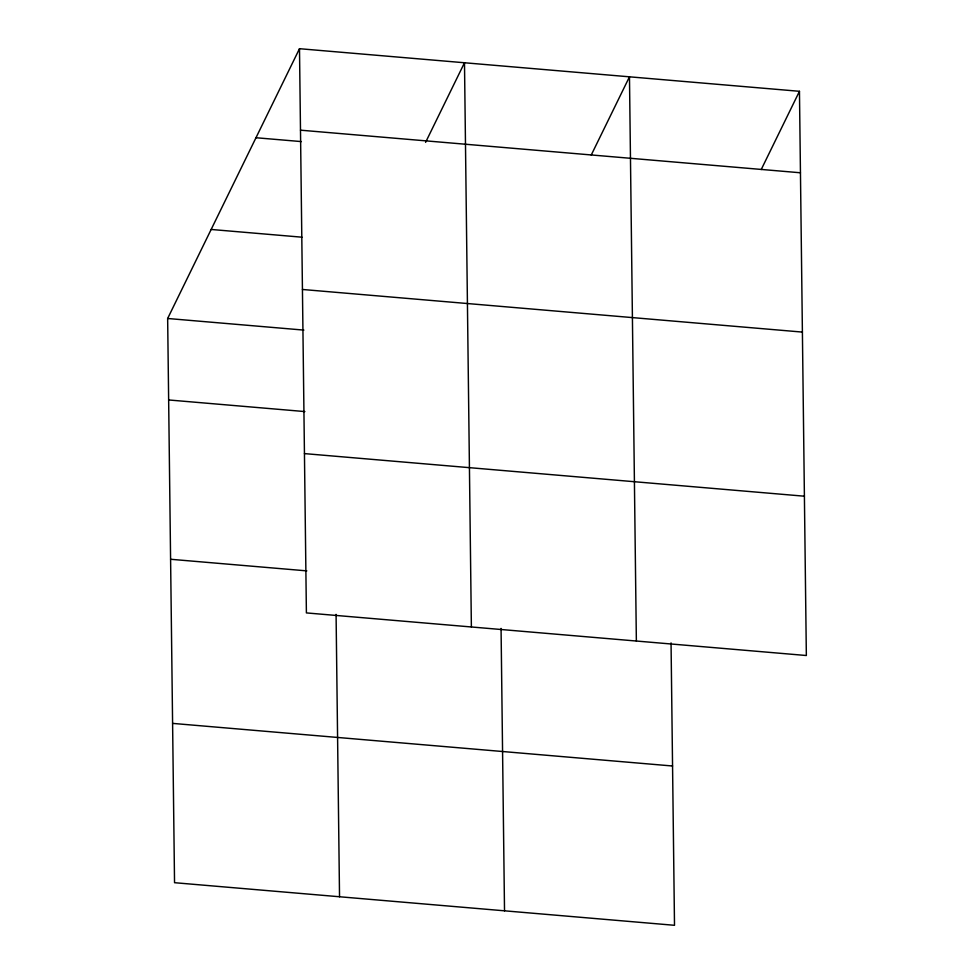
<?xml version="1.0" encoding="UTF-8"?>
<svg xmlns="http://www.w3.org/2000/svg" width="974" height="974" viewBox="0 0 974 974"><rect width="100%" height="100%" fill="white"/><g stroke="black" fill="none" stroke-linecap="round" stroke-linejoin="round"><path stroke-width="1.46" d="M671.049 642.901L674.507 925.3L174.541 882.7L167.65 318.486L299.493 48.7L799.459 91.3L806.35 655.514L306.396 612.914L299.493 48.7M425.589 142.35L464.488 62.762L471.379 626.964M591.23 155.061L629.472 76.812L636.363 641.026M761.218 169.537L799.459 91.3M300.491 130.175L800.445 172.775M255.992 137.736L301.392 141.595M211.163 229.462L301.977 237.193M302.439 289.473L802.393 332.085M167.65 318.486L303.876 330.101M168.648 399.961L304.874 411.576M304.448 453.604L804.402 496.204M170.596 559.271L306.822 570.874M172.605 723.39L672.559 766.002M501.062 628.413L504.52 910.812M336.079 614.363L339.536 896.762"/></g></svg>
